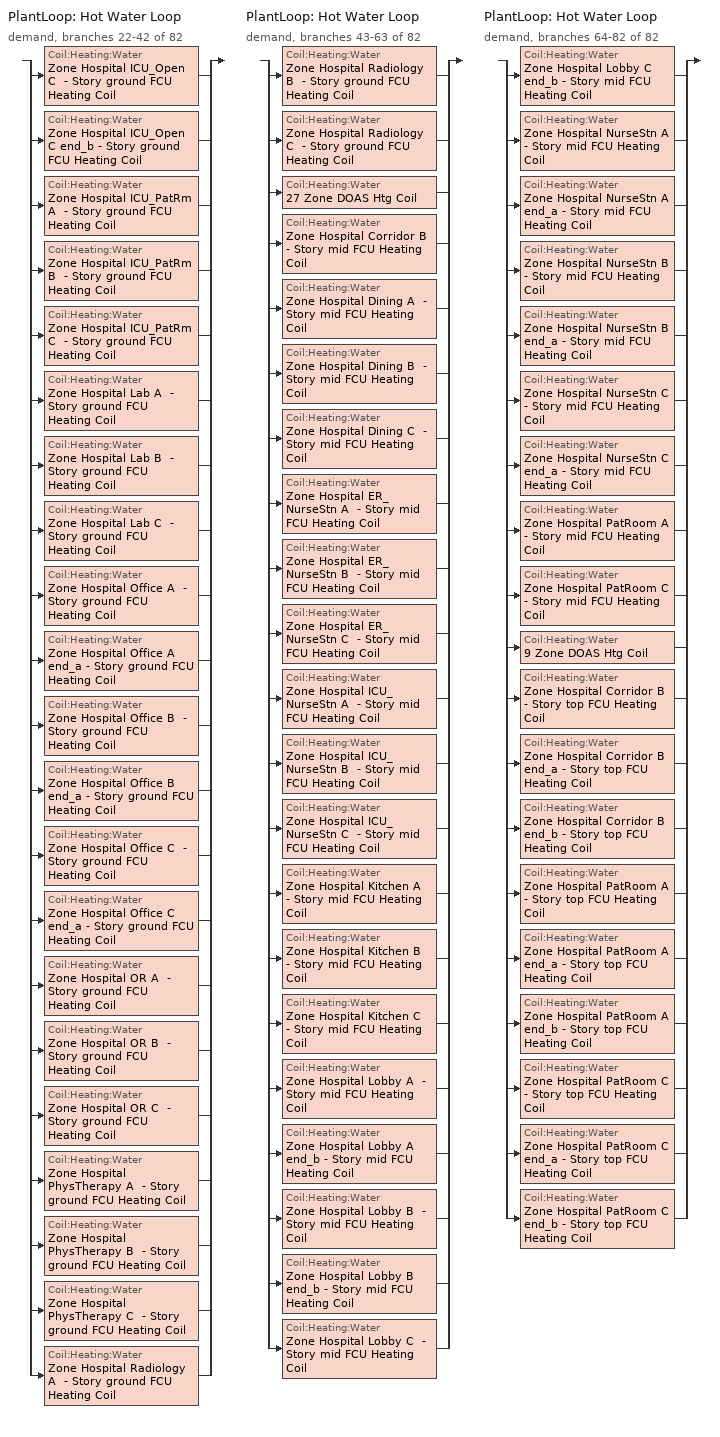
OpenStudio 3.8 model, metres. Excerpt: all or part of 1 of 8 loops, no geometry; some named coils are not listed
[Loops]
PlantLoop 'Hot Water Loop'
 demand, branches 22-42 of 82: split
  | Coil:Heating:Water 'Zone Hospital ICU_Open C  - Story ground FCU Heating Coil'
  | Coil:Heating:Water 'Zone Hospital ICU_Open C end_b - Story ground FCU Heating Coil'
  | Coil:Heating:Water 'Zone Hospital ICU_PatRm A  - Story ground FCU Heating Coil'
  | Coil:Heating:Water 'Zone Hospital ICU_PatRm B  - Story ground FCU Heating Coil'
  | Coil:Heating:Water 'Zone Hospital ICU_PatRm C  - Story ground FCU Heating Coil'
  | Coil:Heating:Water 'Zone Hospital Lab A  - Story ground FCU Heating Coil'
  | Coil:Heating:Water 'Zone Hospital Lab B  - Story ground FCU Heating Coil'
  | Coil:Heating:Water 'Zone Hospital Lab C  - Story ground FCU Heating Coil'
  | Coil:Heating:Water 'Zone Hospital Office A  - Story ground FCU Heating Coil'
  | Coil:Heating:Water 'Zone Hospital Office A end_a - Story ground FCU Heating Coil'
  | Coil:Heating:Water 'Zone Hospital Office B  - Story ground FCU Heating Coil'
  | Coil:Heating:Water 'Zone Hospital Office B end_a - Story ground FCU Heating Coil'
  | Coil:Heating:Water 'Zone Hospital Office C  - Story ground FCU Heating Coil'
  | Coil:Heating:Water 'Zone Hospital Office C end_a - Story ground FCU Heating Coil'
  | Coil:Heating:Water 'Zone Hospital OR A  - Story ground FCU Heating Coil'
  | Coil:Heating:Water 'Zone Hospital OR B  - Story ground FCU Heating Coil'
  | Coil:Heating:Water 'Zone Hospital OR C  - Story ground FCU Heating Coil'
  | Coil:Heating:Water 'Zone Hospital PhysTherapy A  - Story ground FCU Heating Coil'
  | Coil:Heating:Water 'Zone Hospital PhysTherapy B  - Story ground FCU Heating Coil'
  | Coil:Heating:Water 'Zone Hospital PhysTherapy C  - Story ground FCU Heating Coil'
  | Coil:Heating:Water 'Zone Hospital Radiology A  - Story ground FCU Heating Coil'
PlantLoop 'Hot Water Loop'
 demand, branches 43-63 of 82: split
  | Coil:Heating:Water 'Zone Hospital Radiology B  - Story ground FCU Heating Coil'
  | Coil:Heating:Water 'Zone Hospital Radiology C  - Story ground FCU Heating Coil'
  | Coil:Heating:Water '27 Zone DOAS Htg Coil'
  | Coil:Heating:Water 'Zone Hospital Corridor B  - Story mid FCU Heating Coil'
  | Coil:Heating:Water 'Zone Hospital Dining A  - Story mid FCU Heating Coil'
  | Coil:Heating:Water 'Zone Hospital Dining B  - Story mid FCU Heating Coil'
  | Coil:Heating:Water 'Zone Hospital Dining C  - Story mid FCU Heating Coil'
  | Coil:Heating:Water 'Zone Hospital ER_NurseStn A  - Story mid FCU Heating Coil'
  | Coil:Heating:Water 'Zone Hospital ER_NurseStn B  - Story mid FCU Heating Coil'
  | Coil:Heating:Water 'Zone Hospital ER_NurseStn C  - Story mid FCU Heating Coil'
  | Coil:Heating:Water 'Zone Hospital ICU_NurseStn A  - Story mid FCU Heating Coil'
  | Coil:Heating:Water 'Zone Hospital ICU_NurseStn B  - Story mid FCU Heating Coil'
  | Coil:Heating:Water 'Zone Hospital ICU_NurseStn C  - Story mid FCU Heating Coil'
  | Coil:Heating:Water 'Zone Hospital Kitchen A  - Story mid FCU Heating Coil'
  | Coil:Heating:Water 'Zone Hospital Kitchen B  - Story mid FCU Heating Coil'
  | Coil:Heating:Water 'Zone Hospital Kitchen C  - Story mid FCU Heating Coil'
  | Coil:Heating:Water 'Zone Hospital Lobby A  - Story mid FCU Heating Coil'
  | Coil:Heating:Water 'Zone Hospital Lobby A end_b - Story mid FCU Heating Coil'
  | Coil:Heating:Water 'Zone Hospital Lobby B  - Story mid FCU Heating Coil'
  | Coil:Heating:Water 'Zone Hospital Lobby B end_b - Story mid FCU Heating Coil'
  | Coil:Heating:Water 'Zone Hospital Lobby C  - Story mid FCU Heating Coil'
PlantLoop 'Hot Water Loop'
 demand, branches 64-82 of 82: split
  | Coil:Heating:Water 'Zone Hospital Lobby C end_b - Story mid FCU Heating Coil'
  | Coil:Heating:Water 'Zone Hospital NurseStn A  - Story mid FCU Heating Coil'
  | Coil:Heating:Water 'Zone Hospital NurseStn A end_a - Story mid FCU Heating Coil'
  | Coil:Heating:Water 'Zone Hospital NurseStn B  - Story mid FCU Heating Coil'
  | Coil:Heating:Water 'Zone Hospital NurseStn B end_a - Story mid FCU Heating Coil'
  | Coil:Heating:Water 'Zone Hospital NurseStn C  - Story mid FCU Heating Coil'
  | Coil:Heating:Water 'Zone Hospital NurseStn C end_a - Story mid FCU Heating Coil'
  | Coil:Heating:Water 'Zone Hospital PatRoom A  - Story mid FCU Heating Coil'
  | Coil:Heating:Water 'Zone Hospital PatRoom C  - Story mid FCU Heating Coil'
  | Coil:Heating:Water '9 Zone DOAS Htg Coil'
  | Coil:Heating:Water 'Zone Hospital Corridor B  - Story top FCU Heating Coil'
  | Coil:Heating:Water 'Zone Hospital Corridor B end_a - Story top FCU Heating Coil'
  | Coil:Heating:Water 'Zone Hospital Corridor B end_b - Story top FCU Heating Coil'
  | Coil:Heating:Water 'Zone Hospital PatRoom A  - Story top FCU Heating Coil'
  | Coil:Heating:Water 'Zone Hospital PatRoom A end_a - Story top FCU Heating Coil'
  | Coil:Heating:Water 'Zone Hospital PatRoom A end_b - Story top FCU Heating Coil'
  | Coil:Heating:Water 'Zone Hospital PatRoom C  - Story top FCU Heating Coil'
  | Coil:Heating:Water 'Zone Hospital PatRoom C end_a - Story top FCU Heating Coil'
  | Coil:Heating:Water 'Zone Hospital PatRoom C end_b - Story top FCU Heating Coil'
[Coil:Heating:Water] Availability Schedule=Always On Discrete; Rated Inlet Water Temperature {C}=82.2222; Rated Inlet Air Temperature {C}=16.6; Rated Outlet Water Temperature {C}=71.1111
Name | U-Factor Times Area Value {W/K} | Maximum Water Flow Rate {m3/s} | Rated Capacity {W} | Rated Outlet Air Temperature {C}
Zone Hospital ICU_Open C  - Story ground FCU Heating Coil | 31.3981 | 3.02355e-05 | 1382.33 | 40
Zone Hospital ICU_Open C end_b - Story ground FCU Heating Coil | 47.7029 | 4.59599e-05 | 2101.23 | 40
Zone Hospital ICU_PatRm A  - Story ground FCU Heating Coil | 24.071 | 2.31811e-05 | 1059.81 | 40
Zone Hospital ICU_PatRm B  - Story ground FCU Heating Coil | 154.848 | 0.000150136 | 6864.05 | 40
Zone Hospital ICU_PatRm C  - Story ground FCU Heating Coil | 24.0711 | 2.31811e-05 | 1059.81 | 40
Zone Hospital Lab A  - Story ground FCU Heating Coil | 122.06 | 0.000112195 | 5129.44 | 40
Zone Hospital Lab B  - Story ground FCU Heating Coil | 772.145 | 0.000710328 | 32475.3 | 40
Zone Hospital Lab C  - Story ground FCU Heating Coil | 147.204 | 0.000141691 | 6477.96 | 40
Zone Hospital Office A  - Story ground FCU Heating Coil | 45.6531 | 4.39907e-05 | 2011.2 | 40
Zone Hospital Office A end_a - Story ground FCU Heating Coil | 68.8308 | 6.63453e-05 | 3033.23 | 40
Zone Hospital Office B  - Story ground FCU Heating Coil | 60.5743 | 5.75281e-05 | 2630.12 | 40
Zone Hospital Office B end_a - Story ground FCU Heating Coil | 215.495 | 0.000207645 | 9493.29 | 40
Zone Hospital Office C  - Story ground FCU Heating Coil | 45.4811 | 4.38249e-05 | 2003.62 | 40
Zone Hospital Office C end_a - Story ground FCU Heating Coil | 68.7099 | 6.62287e-05 | 3027.9 | 40
Zone Hospital OR A  - Story ground FCU Heating Coil | 85.1476 | 8.19865e-05 | 3748.32 | 40
Zone Hospital OR B  - Story ground FCU Heating Coil | 514.433 | 0.000488611 | 22338.7 | 40
Zone Hospital OR C  - Story ground FCU Heating Coil | 85.1479 | 8.19865e-05 | 3748.32 | 40
Zone Hospital PhysTherapy A  - Story ground FCU Heating Coil | 49.5268 | 4.76898e-05 | 2180.32 | 40
Zone Hospital PhysTherapy B  - Story ground FCU Heating Coil | 238.553 | 0.000219498 | 10035.2 | 40
Zone Hospital PhysTherapy C  - Story ground FCU Heating Coil | 49.2383 | 4.74118e-05 | 2167.61 | 40
Zone Hospital Radiology A  - Story ground FCU Heating Coil | 56.1597 | 5.16409e-05 | 2360.96 | 40
Zone Hospital Radiology B  - Story ground FCU Heating Coil | 356.852 | 0.000327471 | 14971.6 | 40
Zone Hospital Radiology C  - Story ground FCU Heating Coil | 56.1554 | 5.16322e-05 | 2360.56 | 40
27 Zone DOAS Htg Coil | 3084.51 | 0.00481852 | 220297 | 32.2
Zone Hospital Corridor B  - Story mid FCU Heating Coil | 60.1252 | 5.71456e-05 | 2612.63 | 40
Zone Hospital Dining A  - Story mid FCU Heating Coil | 47.8306 | 4.60823e-05 | 2106.83 | 40
Zone Hospital Dining B  - Story mid FCU Heating Coil | 87.1098 | 8.01122e-05 | 3662.63 | 40
Zone Hospital Dining C  - Story mid FCU Heating Coil | 47.8466 | 4.60978e-05 | 2107.53 | 40
Zone Hospital ER_NurseStn A  - Story mid FCU Heating Coil | 105.673 | 0.000101828 | 4655.45 | 40
Zone Hospital ER_NurseStn B  - Story mid FCU Heating Coil | 210.519 | 0.000204087 | 9330.6 | 40
Zone Hospital ER_NurseStn C  - Story mid FCU Heating Coil | 105.709 | 0.000101862 | 4657.02 | 40
Zone Hospital ICU_NurseStn A  - Story mid FCU Heating Coil | 30.6607 | 2.95494e-05 | 1350.96 | 40
Zone Hospital ICU_NurseStn B  - Story mid FCU Heating Coil | 49.3936 | 4.78817e-05 | 2189.09 | 40
Zone Hospital ICU_NurseStn C  - Story mid FCU Heating Coil | 30.6702 | 2.95586e-05 | 1351.38 | 40
Zone Hospital Kitchen A  - Story mid FCU Heating Coil | 131.582 | 0.000126753 | 5795 | 40
Zone Hospital Kitchen B  - Story mid FCU Heating Coil | 433.188 | 0.000416943 | 19062.1 | 40
Zone Hospital Kitchen C  - Story mid FCU Heating Coil | 131.612 | 0.000126782 | 5796.33 | 40
Zone Hospital Lobby A  - Story mid FCU Heating Coil | 140.26 | 0.000135169 | 6179.78 | 40
Zone Hospital Lobby A end_b - Story mid FCU Heating Coil | 151.85 | 0.000146371 | 6691.9 | 40
Zone Hospital Lobby B  - Story mid FCU Heating Coil | 163.924 | 0.000157749 | 7212.08 | 40
Zone Hospital Lobby B end_b - Story mid FCU Heating Coil | 535.725 | 0.000516281 | 23603.7 | 40
Zone Hospital Lobby C  - Story mid FCU Heating Coil | 140.287 | 0.000135196 | 6180.99 | 40
Zone Hospital Lobby C end_b - Story mid FCU Heating Coil | 151.865 | 0.000146386 | 6692.57 | 40
Zone Hospital NurseStn A  - Story mid FCU Heating Coil | 242.53 | 0.000233592 | 10679.5 | 40
Zone Hospital NurseStn A end_a - Story mid FCU Heating Coil | 119.932 | 0.000115592 | 5284.75 | 40
Zone Hospital NurseStn B  - Story mid FCU Heating Coil | 493.771 | 0.000453238 | 20721.5 | 40
Zone Hospital NurseStn B end_a - Story mid FCU Heating Coil | 269.989 | 0.000260047 | 11889.1 | 40
Zone Hospital NurseStn C  - Story mid FCU Heating Coil | 242.627 | 0.000233685 | 10683.8 | 40
Zone Hospital NurseStn C end_a - Story mid FCU Heating Coil | 119.948 | 0.000115607 | 5285.43 | 40
Zone Hospital PatRoom A  - Story mid FCU Heating Coil; Zone Hospital PatRoom C  - Story mid FCU Heating Coil | 143.293 | 0.000137975 | 6308.06 | 40
9 Zone DOAS Htg Coil | 1701.92 | 0.00265869 | 121552 | 32.2
Zone Hospital Corridor B  - Story top FCU Heating Coil | 1896.42 | 0.00182744 | 83548.2 | 40
Zone Hospital Corridor B end_a - Story top FCU Heating Coil | 310.601 | 0.0002994 | 13688.2 | 40
Zone Hospital Corridor B end_b - Story top FCU Heating Coil | 310.163 | 0.000298977 | 13668.9 | 40
Zone Hospital PatRoom A  - Story top FCU Heating Coil | 738.541 | 0.000711421 | 32525.3 | 40
Zone Hospital PatRoom A end_a - Story top FCU Heating Coil | 87.7537 | 8.45587e-05 | 3865.92 | 40
Zone Hospital PatRoom A end_b - Story top FCU Heating Coil | 87.6466 | 8.44555e-05 | 3861.2 | 40
Zone Hospital PatRoom C  - Story top FCU Heating Coil | 739.737 | 0.000712575 | 32578.1 | 40
Zone Hospital PatRoom C end_a - Story top FCU Heating Coil | 87.8344 | 8.46366e-05 | 3869.48 | 40
Zone Hospital PatRoom C end_b - Story top FCU Heating Coil | 87.7273 | 8.45333e-05 | 3864.76 | 40
[Controller:WaterCoil] Action=Normal; Controller Convergence Tolerance {deltaC}=0.0001; Minimum Actuated Flow {m3/s}=0
Name | Water Coil | Maximum Actuated Flow {m3/s}
Zone Hospital ICU_Open C  - Story ground FCU Heating Coil Controller | Zone Hospital ICU_Open C  - Story ground FCU Heating Coil
Zone Hospital ICU_Open C end_b - Story ground FCU Heating Coil Controller | Zone Hospital ICU_Open C end_b - Story ground FCU Heating Coil
Zone Hospital ICU_PatRm A  - Story ground FCU Heating Coil Controller | Zone Hospital ICU_PatRm A  - Story ground FCU Heating Coil
Zone Hospital ICU_PatRm B  - Story ground FCU Heating Coil Controller | Zone Hospital ICU_PatRm B  - Story ground FCU Heating Coil
Zone Hospital ICU_PatRm C  - Story ground FCU Heating Coil Controller | Zone Hospital ICU_PatRm C  - Story ground FCU Heating Coil
Zone Hospital Lab A  - Story ground FCU Heating Coil Controller | Zone Hospital Lab A  - Story ground FCU Heating Coil
Zone Hospital Lab B  - Story ground FCU Heating Coil Controller | Zone Hospital Lab B  - Story ground FCU Heating Coil
Zone Hospital Lab C  - Story ground FCU Heating Coil Controller | Zone Hospital Lab C  - Story ground FCU Heating Coil
Zone Hospital Office A  - Story ground FCU Heating Coil Controller | Zone Hospital Office A  - Story ground FCU Heating Coil
Zone Hospital Office A end_a - Story ground FCU Heating Coil Controller | Zone Hospital Office A end_a - Story ground FCU Heating Coil
Zone Hospital Office B  - Story ground FCU Heating Coil Controller | Zone Hospital Office B  - Story ground FCU Heating Coil
Zone Hospital Office B end_a - Story ground FCU Heating Coil Controller | Zone Hospital Office B end_a - Story ground FCU Heating Coil
Zone Hospital Office C  - Story ground FCU Heating Coil Controller | Zone Hospital Office C  - Story ground FCU Heating Coil
Zone Hospital Office C end_a - Story ground FCU Heating Coil Controller | Zone Hospital Office C end_a - Story ground FCU Heating Coil
Zone Hospital OR A  - Story ground FCU Heating Coil Controller | Zone Hospital OR A  - Story ground FCU Heating Coil
Zone Hospital OR B  - Story ground FCU Heating Coil Controller | Zone Hospital OR B  - Story ground FCU Heating Coil
Zone Hospital OR C  - Story ground FCU Heating Coil Controller | Zone Hospital OR C  - Story ground FCU Heating Coil
Zone Hospital PhysTherapy A  - Story ground FCU Heating Coil Controller | Zone Hospital PhysTherapy A  - Story ground FCU Heating Coil
Zone Hospital PhysTherapy B  - Story ground FCU Heating Coil Controller | Zone Hospital PhysTherapy B  - Story ground FCU Heating Coil
Zone Hospital PhysTherapy C  - Story ground FCU Heating Coil Controller | Zone Hospital PhysTherapy C  - Story ground FCU Heating Coil
Zone Hospital Radiology A  - Story ground FCU Heating Coil Controller | Zone Hospital Radiology A  - Story ground FCU Heating Coil
Zone Hospital Radiology B  - Story ground FCU Heating Coil Controller | Zone Hospital Radiology B  - Story ground FCU Heating Coil
Zone Hospital Radiology C  - Story ground FCU Heating Coil Controller | Zone Hospital Radiology C  - Story ground FCU Heating Coil
27 Zone DOAS Htg Coil Controller | 27 Zone DOAS Htg Coil | 0.00481852
Zone Hospital Corridor B  - Story mid FCU Heating Coil Controller | Zone Hospital Corridor B  - Story mid FCU Heating Coil
Zone Hospital Dining A  - Story mid FCU Heating Coil Controller | Zone Hospital Dining A  - Story mid FCU Heating Coil
Zone Hospital Dining B  - Story mid FCU Heating Coil Controller | Zone Hospital Dining B  - Story mid FCU Heating Coil
Zone Hospital Dining C  - Story mid FCU Heating Coil Controller | Zone Hospital Dining C  - Story mid FCU Heating Coil
Zone Hospital ER_NurseStn A  - Story mid FCU Heating Coil Controller | Zone Hospital ER_NurseStn A  - Story mid FCU Heating Coil
Zone Hospital ER_NurseStn B  - Story mid FCU Heating Coil Controller | Zone Hospital ER_NurseStn B  - Story mid FCU Heating Coil
Zone Hospital ER_NurseStn C  - Story mid FCU Heating Coil Controller | Zone Hospital ER_NurseStn C  - Story mid FCU Heating Coil
Zone Hospital ICU_NurseStn A  - Story mid FCU Heating Coil Controller | Zone Hospital ICU_NurseStn A  - Story mid FCU Heating Coil
Zone Hospital ICU_NurseStn B  - Story mid FCU Heating Coil Controller | Zone Hospital ICU_NurseStn B  - Story mid FCU Heating Coil
Zone Hospital ICU_NurseStn C  - Story mid FCU Heating Coil Controller | Zone Hospital ICU_NurseStn C  - Story mid FCU Heating Coil
Zone Hospital Kitchen A  - Story mid FCU Heating Coil Controller | Zone Hospital Kitchen A  - Story mid FCU Heating Coil
Zone Hospital Kitchen B  - Story mid FCU Heating Coil Controller | Zone Hospital Kitchen B  - Story mid FCU Heating Coil
Zone Hospital Kitchen C  - Story mid FCU Heating Coil Controller | Zone Hospital Kitchen C  - Story mid FCU Heating Coil
Zone Hospital Lobby A  - Story mid FCU Heating Coil Controller | Zone Hospital Lobby A  - Story mid FCU Heating Coil
Zone Hospital Lobby A end_b - Story mid FCU Heating Coil Controller | Zone Hospital Lobby A end_b - Story mid FCU Heating Coil
Zone Hospital Lobby B  - Story mid FCU Heating Coil Controller | Zone Hospital Lobby B  - Story mid FCU Heating Coil
Zone Hospital Lobby B end_b - Story mid FCU Heating Coil Controller | Zone Hospital Lobby B end_b - Story mid FCU Heating Coil
Zone Hospital Lobby C  - Story mid FCU Heating Coil Controller | Zone Hospital Lobby C  - Story mid FCU Heating Coil
Zone Hospital Lobby C end_b - Story mid FCU Heating Coil Controller | Zone Hospital Lobby C end_b - Story mid FCU Heating Coil
Zone Hospital NurseStn A  - Story mid FCU Heating Coil Controller | Zone Hospital NurseStn A  - Story mid FCU Heating Coil
Zone Hospital NurseStn A end_a - Story mid FCU Heating Coil Controller | Zone Hospital NurseStn A end_a - Story mid FCU Heating Coil
Zone Hospital NurseStn B  - Story mid FCU Heating Coil Controller | Zone Hospital NurseStn B  - Story mid FCU Heating Coil
Zone Hospital NurseStn B end_a - Story mid FCU Heating Coil Controller | Zone Hospital NurseStn B end_a - Story mid FCU Heating Coil
Zone Hospital NurseStn C  - Story mid FCU Heating Coil Controller | Zone Hospital NurseStn C  - Story mid FCU Heating Coil
Zone Hospital NurseStn C end_a - Story mid FCU Heating Coil Controller | Zone Hospital NurseStn C end_a - Story mid FCU Heating Coil
Zone Hospital PatRoom A  - Story mid FCU Heating Coil Controller | Zone Hospital PatRoom A  - Story mid FCU Heating Coil
Zone Hospital PatRoom C  - Story mid FCU Heating Coil Controller | Zone Hospital PatRoom C  - Story mid FCU Heating Coil
9 Zone DOAS Htg Coil Controller | 9 Zone DOAS Htg Coil | 0.00265869
Zone Hospital Corridor B  - Story top FCU Heating Coil Controller | Zone Hospital Corridor B  - Story top FCU Heating Coil
Zone Hospital Corridor B end_a - Story top FCU Heating Coil Controller | Zone Hospital Corridor B end_a - Story top FCU Heating Coil
Zone Hospital Corridor B end_b - Story top FCU Heating Coil Controller | Zone Hospital Corridor B end_b - Story top FCU Heating Coil
Zone Hospital PatRoom A  - Story top FCU Heating Coil Controller | Zone Hospital PatRoom A  - Story top FCU Heating Coil
Zone Hospital PatRoom A end_a - Story top FCU Heating Coil Controller | Zone Hospital PatRoom A end_a - Story top FCU Heating Coil
Zone Hospital PatRoom A end_b - Story top FCU Heating Coil Controller | Zone Hospital PatRoom A end_b - Story top FCU Heating Coil
Zone Hospital PatRoom C  - Story top FCU Heating Coil Controller | Zone Hospital PatRoom C  - Story top FCU Heating Coil
Zone Hospital PatRoom C end_a - Story top FCU Heating Coil Controller | Zone Hospital PatRoom C end_a - Story top FCU Heating Coil
Zone Hospital PatRoom C end_b - Story top FCU Heating Coil Controller | Zone Hospital PatRoom C end_b - Story top FCU Heating Coil
[Fan:OnOff] Availability Schedule=Always On Discrete; Fan Total Efficiency=0.1595; Pressure Rise {Pa}=270.9; Motor Efficiency=0.29; Motor In Airstream Fraction=1
Name | Maximum Flow Rate {m3/s} | Fan Power Ratio Function of Speed Ratio Curve | Fan Efficiency Ratio Function of Speed Ratio Curve
Zone Hospital ICU_Open C  - Story ground Fan Coil fan | 1.22174 | Fan On Off Power Curve 19 | Fan On Off Efficiency Curve 19
Zone Hospital ICU_Open C end_b - Story ground Fan Coil fan | 1.06925 | Fan On Off Power Curve 20 | Fan On Off Efficiency Curve 20
Zone Hospital ICU_PatRm A  - Story ground Fan Coil fan | 0.928819 | Fan On Off Power Curve 21 | Fan On Off Efficiency Curve 21
Zone Hospital ICU_PatRm B  - Story ground Fan Coil fan | 4.83216 | Fan On Off Power Curve 22 | Fan On Off Efficiency Curve 22
Zone Hospital ICU_PatRm C  - Story ground Fan Coil fan | 0.917132 | Fan On Off Power Curve 23 | Fan On Off Efficiency Curve 23
Zone Hospital Lab A  - Story ground Fan Coil fan | 0.414768 | Fan On Off Power Curve 24 | Fan On Off Efficiency Curve 24
Zone Hospital Lab B  - Story ground Fan Coil fan | 1.77769 | Fan On Off Power Curve 25 | Fan On Off Efficiency Curve 25
Zone Hospital Lab C  - Story ground Fan Coil fan | 0.327149 | Fan On Off Power Curve 26 | Fan On Off Efficiency Curve 26
Zone Hospital Office A  - Story ground Fan Coil fan | 0.191058 | Fan On Off Power Curve 27 | Fan On Off Efficiency Curve 27
Zone Hospital Office A end_a - Story ground Fan Coil fan | 0.212526 | Fan On Off Power Curve 28 | Fan On Off Efficiency Curve 28
Zone Hospital Office B  - Story ground Fan Coil fan | 0.432513 | Fan On Off Power Curve 29 | Fan On Off Efficiency Curve 29
Zone Hospital Office B end_a - Story ground Fan Coil fan | 0.72356 | Fan On Off Power Curve 30 | Fan On Off Efficiency Curve 30
Zone Hospital Office C  - Story ground Fan Coil fan | 0.128945 | Fan On Off Power Curve 31 | Fan On Off Efficiency Curve 31
Zone Hospital Office C end_a - Story ground Fan Coil fan | 0.151894 | Fan On Off Power Curve 32 | Fan On Off Efficiency Curve 32
Zone Hospital OR A  - Story ground Fan Coil fan | 0.458117 | Fan On Off Power Curve 33 | Fan On Off Efficiency Curve 33
Zone Hospital OR B  - Story ground Fan Coil fan | 1.57346 | Fan On Off Power Curve 34 | Fan On Off Efficiency Curve 34
Zone Hospital OR C  - Story ground Fan Coil fan | 0.343524 | Fan On Off Power Curve 35 | Fan On Off Efficiency Curve 35
Zone Hospital PhysTherapy A  - Story ground Fan Coil fan | 0.303155 | Fan On Off Power Curve 36 | Fan On Off Efficiency Curve 36
Zone Hospital PhysTherapy B  - Story ground Fan Coil fan | 0.910553 | Fan On Off Power Curve 37 | Fan On Off Efficiency Curve 37
Zone Hospital PhysTherapy C  - Story ground Fan Coil fan | 0.22297 | Fan On Off Power Curve 38 | Fan On Off Efficiency Curve 38
Zone Hospital Radiology A  - Story ground Fan Coil fan | 0.569826 | Fan On Off Power Curve 39 | Fan On Off Efficiency Curve 39
Zone Hospital Radiology B  - Story ground Fan Coil fan | 2.53909 | Fan On Off Power Curve 40 | Fan On Off Efficiency Curve 40
Zone Hospital Radiology C  - Story ground Fan Coil fan | 0.500599 | Fan On Off Power Curve 41 | Fan On Off Efficiency Curve 41
Zone Hospital Corridor B  - Story mid Fan Coil fan | 0.920555 | Fan On Off Power Curve 42 | Fan On Off Efficiency Curve 42
Zone Hospital Dining A  - Story mid Fan Coil fan | 0.351838 | Fan On Off Power Curve 43 | Fan On Off Efficiency Curve 43
Zone Hospital Dining B  - Story mid Fan Coil fan | 0.858947 | Fan On Off Power Curve 44 | Fan On Off Efficiency Curve 44
Zone Hospital Dining C  - Story mid Fan Coil fan | 0.314025 | Fan On Off Power Curve 45 | Fan On Off Efficiency Curve 45
Zone Hospital ER_NurseStn A  - Story mid Fan Coil fan | 2.96559 | Fan On Off Power Curve 46 | Fan On Off Efficiency Curve 46
Zone Hospital ER_NurseStn B  - Story mid Fan Coil fan | 14.2271 | Fan On Off Power Curve 47 | Fan On Off Efficiency Curve 47
Zone Hospital ER_NurseStn C  - Story mid Fan Coil fan | 3.18334 | Fan On Off Power Curve 48 | Fan On Off Efficiency Curve 48
Zone Hospital ICU_NurseStn A  - Story mid Fan Coil fan | 1.12205 | Fan On Off Power Curve 49 | Fan On Off Efficiency Curve 49
Zone Hospital ICU_NurseStn B  - Story mid Fan Coil fan | 5.89177 | Fan On Off Power Curve 50 | Fan On Off Efficiency Curve 50
Zone Hospital ICU_NurseStn C  - Story mid Fan Coil fan | 1.18546 | Fan On Off Power Curve 51 | Fan On Off Efficiency Curve 51
Zone Hospital Kitchen A  - Story mid Fan Coil fan | 3.45605 | Fan On Off Power Curve 52 | Fan On Off Efficiency Curve 52
Zone Hospital Kitchen B  - Story mid Fan Coil fan | 4.28832 | Fan On Off Power Curve 53 | Fan On Off Efficiency Curve 53
Zone Hospital Kitchen C  - Story mid Fan Coil fan | 3.49661 | Fan On Off Power Curve 54 | Fan On Off Efficiency Curve 54
Zone Hospital Lobby A  - Story mid Fan Coil fan | 0.464105 | Fan On Off Power Curve 55 | Fan On Off Efficiency Curve 55
Zone Hospital Lobby A end_b - Story mid Fan Coil fan | 0.406984 | Fan On Off Power Curve 56 | Fan On Off Efficiency Curve 56
Zone Hospital Lobby B  - Story mid Fan Coil fan | 0.595135 | Fan On Off Power Curve 57 | Fan On Off Efficiency Curve 57
Zone Hospital Lobby B end_b - Story mid Fan Coil fan | 1.64551 | Fan On Off Power Curve 58 | Fan On Off Efficiency Curve 58
Zone Hospital Lobby C  - Story mid Fan Coil fan | 0.306502 | Fan On Off Power Curve 59 | Fan On Off Efficiency Curve 59
Zone Hospital Lobby C end_b - Story mid Fan Coil fan | 0.372132 | Fan On Off Power Curve 60 | Fan On Off Efficiency Curve 60
Zone Hospital NurseStn A  - Story mid Fan Coil fan | 2.35001 | Fan On Off Power Curve 61 | Fan On Off Efficiency Curve 61
Zone Hospital NurseStn A end_a - Story mid Fan Coil fan | 0.554913 | Fan On Off Power Curve 62 | Fan On Off Efficiency Curve 62
Zone Hospital NurseStn B  - Story mid Fan Coil fan | 6.99759 | Fan On Off Power Curve 63 | Fan On Off Efficiency Curve 63
Zone Hospital NurseStn B end_a - Story mid Fan Coil fan | 2.15274 | Fan On Off Power Curve 64 | Fan On Off Efficiency Curve 64
Zone Hospital NurseStn C  - Story mid Fan Coil fan | 1.94381 | Fan On Off Power Curve 65 | Fan On Off Efficiency Curve 65
Zone Hospital NurseStn C end_a - Story mid Fan Coil fan | 0.417397 | Fan On Off Power Curve 66 | Fan On Off Efficiency Curve 66
Zone Hospital PatRoom A  - Story mid Fan Coil fan | 0.970935 | Fan On Off Power Curve 67 | Fan On Off Efficiency Curve 67
Zone Hospital PatRoom C  - Story mid Fan Coil fan | 0.802345 | Fan On Off Power Curve 68 | Fan On Off Efficiency Curve 68
Zone Hospital Corridor B  - Story top Fan Coil fan | 4.12619 | Fan On Off Power Curve 69 | Fan On Off Efficiency Curve 69
Zone Hospital Corridor B end_a - Story top Fan Coil fan | 0.745905 | Fan On Off Power Curve 70 | Fan On Off Efficiency Curve 70
Zone Hospital Corridor B end_b - Story top Fan Coil fan | 0.871748 | Fan On Off Power Curve 71 | Fan On Off Efficiency Curve 71
Zone Hospital PatRoom A  - Story top Fan Coil fan | 3.85355 | Fan On Off Power Curve 72 | Fan On Off Efficiency Curve 72
Zone Hospital PatRoom A end_a - Story top Fan Coil fan | 0.37314 | Fan On Off Power Curve 73 | Fan On Off Efficiency Curve 73
Zone Hospital PatRoom A end_b - Story top Fan Coil fan | 0.349209 | Fan On Off Power Curve 74 | Fan On Off Efficiency Curve 74
Zone Hospital PatRoom C  - Story top Fan Coil fan | 2.77501 | Fan On Off Power Curve 75 | Fan On Off Efficiency Curve 75
Zone Hospital PatRoom C end_a - Story top Fan Coil fan | 0.297433 | Fan On Off Power Curve 76 | Fan On Off Efficiency Curve 76
Zone Hospital PatRoom C end_b - Story top Fan Coil fan | 0.337212 | Fan On Off Power Curve 77 | Fan On Off Efficiency Curve 77
[ZoneHVAC:FourPipeFanCoil] Availability Schedule=Always On Discrete; Capacity Control Method=CyclingFan; Maximum Outdoor Air Flow Rate {m3/s}=0; Minimum Supply Air Temperature in Cooling Mode {C}=autosize; Maximum Supply Air Temperature in Heating Mode {C}=autosize
Name | Maximum Supply Air Flow Rate {m3/s} | Supply Air Fan | Cooling Coil | Maximum Cold Water Flow Rate {m3/s} | Heating Coil | Maximum Hot Water Flow Rate {m3/s}
Zone Hospital ICU_Open C  - Story ground FCU | 1.22174 | Zone Hospital ICU_Open C  - Story ground Fan Coil fan | Zone Hospital ICU_Open C  - Story ground FCU Cooling Coil | 0.000318815 | Zone Hospital ICU_Open C  - Story ground FCU Heating Coil | 3.02355e-05
Zone Hospital ICU_Open C end_b - Story ground FCU | 1.06925 | Zone Hospital ICU_Open C end_b - Story ground Fan Coil fan | Zone Hospital ICU_Open C end_b - Story ground FCU Cooling Coil | 0.000277956 | Zone Hospital ICU_Open C end_b - Story ground FCU Heating Coil | 4.59599e-05
Zone Hospital ICU_PatRm A  - Story ground FCU | 0.928819 | Zone Hospital ICU_PatRm A  - Story ground Fan Coil fan | Zone Hospital ICU_PatRm A  - Story ground FCU Cooling Coil | 0.000241951 | Zone Hospital ICU_PatRm A  - Story ground FCU Heating Coil | 2.31811e-05
Zone Hospital ICU_PatRm B  - Story ground FCU | 4.83216 | Zone Hospital ICU_PatRm B  - Story ground Fan Coil fan | Zone Hospital ICU_PatRm B  - Story ground FCU Cooling Coil | 0.00129039 | Zone Hospital ICU_PatRm B  - Story ground FCU Heating Coil | 0.000150136
Zone Hospital ICU_PatRm C  - Story ground FCU | 0.917132 | Zone Hospital ICU_PatRm C  - Story ground Fan Coil fan | Zone Hospital ICU_PatRm C  - Story ground FCU Cooling Coil | 0.000238543 | Zone Hospital ICU_PatRm C  - Story ground FCU Heating Coil | 2.31811e-05
Zone Hospital Lab A  - Story ground FCU | 0.414768 | Zone Hospital Lab A  - Story ground Fan Coil fan | Zone Hospital Lab A  - Story ground FCU Cooling Coil | 0.000340077 | Zone Hospital Lab A  - Story ground FCU Heating Coil | 0.000112195
Zone Hospital Lab B  - Story ground FCU | 1.77769 | Zone Hospital Lab B  - Story ground Fan Coil fan | Zone Hospital Lab B  - Story ground FCU Cooling Coil | 0.00176962 | Zone Hospital Lab B  - Story ground FCU Heating Coil | 0.000710328
Zone Hospital Lab C  - Story ground FCU | 0.327149 | Zone Hospital Lab C  - Story ground Fan Coil fan | Zone Hospital Lab C  - Story ground FCU Cooling Coil | 0.000294414 | Zone Hospital Lab C  - Story ground FCU Heating Coil | 0.000141691
Zone Hospital Office A  - Story ground FCU | 0.191058 | Zone Hospital Office A  - Story ground Fan Coil fan | Zone Hospital Office A  - Story ground FCU Cooling Coil | 0.000126721 | Zone Hospital Office A  - Story ground FCU Heating Coil | 4.39907e-05
Zone Hospital Office A end_a - Story ground FCU | 0.212526 | Zone Hospital Office A end_a - Story ground Fan Coil fan | Zone Hospital Office A end_a - Story ground FCU Cooling Coil | 0.000136187 | Zone Hospital Office A end_a - Story ground FCU Heating Coil | 6.63453e-05
Zone Hospital Office B  - Story ground FCU | 0.432513 | Zone Hospital Office B  - Story ground Fan Coil fan | Zone Hospital Office B  - Story ground FCU Cooling Coil | 0.000348329 | Zone Hospital Office B  - Story ground FCU Heating Coil | 5.75281e-05
Zone Hospital Office B end_a - Story ground FCU | 0.72356 | Zone Hospital Office B end_a - Story ground Fan Coil fan | Zone Hospital Office B end_a - Story ground FCU Cooling Coil | 0.000498544 | Zone Hospital Office B end_a - Story ground FCU Heating Coil | 0.000207645
Zone Hospital Office C  - Story ground FCU | 0.128945 | Zone Hospital Office C  - Story ground Fan Coil fan | Zone Hospital Office C  - Story ground FCU Cooling Coil | 9.06219e-05 | Zone Hospital Office C  - Story ground FCU Heating Coil | 4.38249e-05
Zone Hospital Office C end_a - Story ground FCU | 0.151894 | Zone Hospital Office C end_a - Story ground Fan Coil fan | Zone Hospital Office C end_a - Story ground FCU Cooling Coil | 0.000101585 | Zone Hospital Office C end_a - Story ground FCU Heating Coil | 6.62287e-05
Zone Hospital OR A  - Story ground FCU | 0.458117 | Zone Hospital OR A  - Story ground Fan Coil fan | Zone Hospital OR A  - Story ground FCU Cooling Coil | 0.000337741 | Zone Hospital OR A  - Story ground FCU Heating Coil | 8.19865e-05
Zone Hospital OR B  - Story ground FCU | 1.57346 | Zone Hospital OR B  - Story ground Fan Coil fan | Zone Hospital OR B  - Story ground FCU Cooling Coil | 0.00141388 | Zone Hospital OR B  - Story ground FCU Heating Coil | 0.000488611
Zone Hospital OR C  - Story ground FCU | 0.343524 | Zone Hospital OR C  - Story ground Fan Coil fan | Zone Hospital OR C  - Story ground FCU Cooling Coil | 0.000277372 | Zone Hospital OR C  - Story ground FCU Heating Coil | 8.19865e-05
Zone Hospital PhysTherapy A  - Story ground FCU | 0.303155 | Zone Hospital PhysTherapy A  - Story ground Fan Coil fan | Zone Hospital PhysTherapy A  - Story ground FCU Cooling Coil | 0.000216998 | Zone Hospital PhysTherapy A  - Story ground FCU Heating Coil | 4.76898e-05
Zone Hospital PhysTherapy B  - Story ground FCU | 0.910553 | Zone Hospital PhysTherapy B  - Story ground Fan Coil fan | Zone Hospital PhysTherapy B  - Story ground FCU Cooling Coil | 0.000804161 | Zone Hospital PhysTherapy B  - Story ground FCU Heating Coil | 0.000219498
Zone Hospital PhysTherapy C  - Story ground FCU | 0.22297 | Zone Hospital PhysTherapy C  - Story ground Fan Coil fan | Zone Hospital PhysTherapy C  - Story ground FCU Cooling Coil | 0.000179527 | Zone Hospital PhysTherapy C  - Story ground FCU Heating Coil | 4.74118e-05
Zone Hospital Radiology A  - Story ground FCU | 0.569826 | Zone Hospital Radiology A  - Story ground Fan Coil fan | Zone Hospital Radiology A  - Story ground FCU Cooling Coil | 0.000391352 | Zone Hospital Radiology A  - Story ground FCU Heating Coil | 5.16409e-05
Zone Hospital Radiology B  - Story ground FCU | 2.53909 | Zone Hospital Radiology B  - Story ground Fan Coil fan | Zone Hospital Radiology B  - Story ground FCU Cooling Coil | 0.00187674 | Zone Hospital Radiology B  - Story ground FCU Heating Coil | 0.000327471
Zone Hospital Radiology C  - Story ground FCU | 0.500599 | Zone Hospital Radiology C  - Story ground Fan Coil fan | Zone Hospital Radiology C  - Story ground FCU Cooling Coil | 0.00036527 | Zone Hospital Radiology C  - Story ground FCU Heating Coil | 5.16322e-05
Zone Hospital Corridor B  - Story mid FCU | 0.920555 | Zone Hospital Corridor B  - Story mid Fan Coil fan | Zone Hospital Corridor B  - Story mid FCU Cooling Coil | 0.000664936 | Zone Hospital Corridor B  - Story mid FCU Heating Coil | 5.71456e-05
Zone Hospital Dining A  - Story mid FCU | 0.351838 | Zone Hospital Dining A  - Story mid Fan Coil fan | Zone Hospital Dining A  - Story mid FCU Cooling Coil | 0.000223536 | Zone Hospital Dining A  - Story mid FCU Heating Coil | 4.60823e-05
Zone Hospital Dining B  - Story mid FCU | 0.858947 | Zone Hospital Dining B  - Story mid Fan Coil fan | Zone Hospital Dining B  - Story mid FCU Cooling Coil | 0.000633812 | Zone Hospital Dining B  - Story mid FCU Heating Coil | 8.01122e-05
Zone Hospital Dining C  - Story mid FCU | 0.314025 | Zone Hospital Dining C  - Story mid Fan Coil fan | Zone Hospital Dining C  - Story mid FCU Cooling Coil | 0.000191445 | Zone Hospital Dining C  - Story mid FCU Heating Coil | 4.60978e-05
Zone Hospital ER_NurseStn A  - Story mid FCU | 2.96559 | Zone Hospital ER_NurseStn A  - Story mid Fan Coil fan | Zone Hospital ER_NurseStn A  - Story mid FCU Cooling Coil | 0.000709407 | Zone Hospital ER_NurseStn A  - Story mid FCU Heating Coil | 0.000101828
Zone Hospital ER_NurseStn B  - Story mid FCU | 14.2271 | Zone Hospital ER_NurseStn B  - Story mid Fan Coil fan | Zone Hospital ER_NurseStn B  - Story mid FCU Cooling Coil | 0.00344068 | Zone Hospital ER_NurseStn B  - Story mid FCU Heating Coil | 0.000204087
Zone Hospital ER_NurseStn C  - Story mid FCU | 3.18334 | Zone Hospital ER_NurseStn C  - Story mid Fan Coil fan | Zone Hospital ER_NurseStn C  - Story mid FCU Cooling Coil | 0.000748643 | Zone Hospital ER_NurseStn C  - Story mid FCU Heating Coil | 0.000101862
Zone Hospital ICU_NurseStn A  - Story mid FCU | 1.12205 | Zone Hospital ICU_NurseStn A  - Story mid Fan Coil fan | Zone Hospital ICU_NurseStn A  - Story mid FCU Cooling Coil | 0.000257627 | Zone Hospital ICU_NurseStn A  - Story mid FCU Heating Coil | 2.95494e-05
Zone Hospital ICU_NurseStn B  - Story mid FCU | 5.89177 | Zone Hospital ICU_NurseStn B  - Story mid Fan Coil fan | Zone Hospital ICU_NurseStn B  - Story mid FCU Cooling Coil | 0.00135271 | Zone Hospital ICU_NurseStn B  - Story mid FCU Heating Coil | 4.78817e-05
Zone Hospital ICU_NurseStn C  - Story mid FCU | 1.18546 | Zone Hospital ICU_NurseStn C  - Story mid Fan Coil fan | Zone Hospital ICU_NurseStn C  - Story mid FCU Cooling Coil | 0.000269849 | Zone Hospital ICU_NurseStn C  - Story mid FCU Heating Coil | 2.95586e-05
Zone Hospital Kitchen A  - Story mid FCU | 3.45605 | Zone Hospital Kitchen A  - Story mid Fan Coil fan | Zone Hospital Kitchen A  - Story mid FCU Cooling Coil | 0.00266919 | Zone Hospital Kitchen A  - Story mid FCU Heating Coil | 0.000126753
Zone Hospital Kitchen B  - Story mid FCU | 4.28832 | Zone Hospital Kitchen B  - Story mid Fan Coil fan | Zone Hospital Kitchen B  - Story mid FCU Cooling Coil | 0.00338081 | Zone Hospital Kitchen B  - Story mid FCU Heating Coil | 0.000416943
Zone Hospital Kitchen C  - Story mid FCU | 3.49661 | Zone Hospital Kitchen C  - Story mid Fan Coil fan | Zone Hospital Kitchen C  - Story mid FCU Cooling Coil | 0.00269708 | Zone Hospital Kitchen C  - Story mid FCU Heating Coil | 0.000126782
Zone Hospital Lobby A  - Story mid FCU | 0.464105 | Zone Hospital Lobby A  - Story mid Fan Coil fan | Zone Hospital Lobby A  - Story mid FCU Cooling Coil | 0.000301531 | Zone Hospital Lobby A  - Story mid FCU Heating Coil | 0.000135169
Zone Hospital Lobby A end_b - Story mid FCU | 0.406984 | Zone Hospital Lobby A end_b - Story mid Fan Coil fan | Zone Hospital Lobby A end_b - Story mid FCU Cooling Coil | 0.000264158 | Zone Hospital Lobby A end_b - Story mid FCU Heating Coil | 0.000146371
Zone Hospital Lobby B  - Story mid FCU | 0.595135 | Zone Hospital Lobby B  - Story mid Fan Coil fan | Zone Hospital Lobby B  - Story mid FCU Cooling Coil | 0.000538759 | Zone Hospital Lobby B  - Story mid FCU Heating Coil | 0.000157749
Zone Hospital Lobby B end_b - Story mid FCU | 1.64551 | Zone Hospital Lobby B end_b - Story mid Fan Coil fan | Zone Hospital Lobby B end_b - Story mid FCU Cooling Coil | 0.00111812 | Zone Hospital Lobby B end_b - Story mid FCU Heating Coil | 0.000516281
Zone Hospital Lobby C  - Story mid FCU | 0.306502 | Zone Hospital Lobby C  - Story mid Fan Coil fan | Zone Hospital Lobby C  - Story mid FCU Cooling Coil | 0.000215324 | Zone Hospital Lobby C  - Story mid FCU Heating Coil | 0.000135196
Zone Hospital Lobby C end_b - Story mid FCU | 0.372132 | Zone Hospital Lobby C end_b - Story mid Fan Coil fan | Zone Hospital Lobby C end_b - Story mid FCU Cooling Coil | 0.000243758 | Zone Hospital Lobby C end_b - Story mid FCU Heating Coil | 0.000146386
Zone Hospital NurseStn A  - Story mid FCU | 2.35001 | Zone Hospital NurseStn A  - Story mid Fan Coil fan | Zone Hospital NurseStn A  - Story mid FCU Cooling Coil | 0.00147237 | Zone Hospital NurseStn A  - Story mid FCU Heating Coil | 0.000233592
Zone Hospital NurseStn A end_a - Story mid FCU | 0.554913 | Zone Hospital NurseStn A end_a - Story mid Fan Coil fan | Zone Hospital NurseStn A end_a - Story mid FCU Cooling Coil | 0.000347841 | Zone Hospital NurseStn A end_a - Story mid FCU Heating Coil | 0.000115592
Zone Hospital NurseStn B  - Story mid FCU | 6.99759 | Zone Hospital NurseStn B  - Story mid Fan Coil fan | Zone Hospital NurseStn B  - Story mid FCU Cooling Coil | 0.00475056 | Zone Hospital NurseStn B  - Story mid FCU Heating Coil | 0.000453238
Zone Hospital NurseStn B end_a - Story mid FCU | 2.15274 | Zone Hospital NurseStn B end_a - Story mid Fan Coil fan | Zone Hospital NurseStn B end_a - Story mid FCU Cooling Coil | 0.00139121 | Zone Hospital NurseStn B end_a - Story mid FCU Heating Coil | 0.000260047
Zone Hospital NurseStn C  - Story mid FCU | 1.94381 | Zone Hospital NurseStn C  - Story mid Fan Coil fan | Zone Hospital NurseStn C  - Story mid FCU Cooling Coil | 0.00127111 | Zone Hospital NurseStn C  - Story mid FCU Heating Coil | 0.000233685
Zone Hospital NurseStn C end_a - Story mid FCU | 0.417397 | Zone Hospital NurseStn C end_a - Story mid Fan Coil fan | Zone Hospital NurseStn C end_a - Story mid FCU Cooling Coil | 0.000266387 | Zone Hospital NurseStn C end_a - Story mid FCU Heating Coil | 0.000115607
Zone Hospital PatRoom A  - Story mid FCU | 0.970935 | Zone Hospital PatRoom A  - Story mid Fan Coil fan | Zone Hospital PatRoom A  - Story mid FCU Cooling Coil | 0.000693062 | Zone Hospital PatRoom A  - Story mid FCU Heating Coil | 0.000137975
Zone Hospital PatRoom C  - Story mid FCU | 0.802345 | Zone Hospital PatRoom C  - Story mid Fan Coil fan | Zone Hospital PatRoom C  - Story mid FCU Cooling Coil | 0.000618039 | Zone Hospital PatRoom C  - Story mid FCU Heating Coil | 0.000137975
Zone Hospital Corridor B  - Story top FCU | 4.12619 | Zone Hospital Corridor B  - Story top Fan Coil fan | Zone Hospital Corridor B  - Story top FCU Cooling Coil | 0.00283371 | Zone Hospital Corridor B  - Story top FCU Heating Coil | 0.00182744
Zone Hospital Corridor B end_a - Story top FCU | 0.745905 | Zone Hospital Corridor B end_a - Story top Fan Coil fan | Zone Hospital Corridor B end_a - Story top FCU Cooling Coil | 0.000461781 | Zone Hospital Corridor B end_a - Story top FCU Heating Coil | 0.0002994
Zone Hospital Corridor B end_b - Story top FCU | 0.871748 | Zone Hospital Corridor B end_b - Story top Fan Coil fan | Zone Hospital Corridor B end_b - Story top FCU Cooling Coil | 0.00053878 | Zone Hospital Corridor B end_b - Story top FCU Heating Coil | 0.000298977
Zone Hospital PatRoom A  - Story top FCU | 3.85355 | Zone Hospital PatRoom A  - Story top Fan Coil fan | Zone Hospital PatRoom A  - Story top FCU Cooling Coil | 0.0028952 | Zone Hospital PatRoom A  - Story top FCU Heating Coil | 0.000711421
Zone Hospital PatRoom A end_a - Story top FCU | 0.37314 | Zone Hospital PatRoom A end_a - Story top Fan Coil fan | Zone Hospital PatRoom A end_a - Story top FCU Cooling Coil | 0.000265144 | Zone Hospital PatRoom A end_a - Story top FCU Heating Coil | 8.45587e-05
Zone Hospital PatRoom A end_b - Story top FCU | 0.349209 | Zone Hospital PatRoom A end_b - Story top Fan Coil fan | Zone Hospital PatRoom A end_b - Story top FCU Cooling Coil | 0.000251222 | Zone Hospital PatRoom A end_b - Story top FCU Heating Coil | 8.44555e-05
Zone Hospital PatRoom C  - Story top FCU | 2.77501 | Zone Hospital PatRoom C  - Story top Fan Coil fan | Zone Hospital PatRoom C  - Story top FCU Cooling Coil | 0.00215759 | Zone Hospital PatRoom C  - Story top FCU Heating Coil | 0.000712575
Zone Hospital PatRoom C end_a - Story top FCU | 0.297433 | Zone Hospital PatRoom C end_a - Story top Fan Coil fan | Zone Hospital PatRoom C end_a - Story top FCU Cooling Coil | 0.000214756 | Zone Hospital PatRoom C end_a - Story top FCU Heating Coil | 8.46366e-05
Zone Hospital PatRoom C end_b - Story top FCU | 0.337212 | Zone Hospital PatRoom C end_b - Story top Fan Coil fan | Zone Hospital PatRoom C end_b - Story top FCU Cooling Coil | 0.000243776 | Zone Hospital PatRoom C end_b - Story top FCU Heating Coil | 8.45333e-05
[Schedule:Constant]
Always On Discrete: Value=1
[Curve:Exponent] Coefficient1 Constant=1; Coefficient2 Constant=0; Coefficient3 Constant=0; Minimum Value of x=0; Maximum Value of x=1
Fan On Off Power Curve 19; Fan On Off Power Curve 20; Fan On Off Power Curve 21; Fan On Off Power Curve 22; Fan On Off Power Curve 23; Fan On Off Power Curve 24; Fan On Off Power Curve 25; Fan On Off Power Curve 26; Fan On Off Power Curve 27; Fan On Off Power Curve 28; Fan On Off Power Curve 29; Fan On Off Power Curve 30; Fan On Off Power Curve 31; Fan On Off Power Curve 32; Fan On Off Power Curve 33; Fan On Off Power Curve 34; Fan On Off Power Curve 35; Fan On Off Power Curve 36; Fan On Off Power Curve 37; Fan On Off Power Curve 38; Fan On Off Power Curve 39; Fan On Off Power Curve 40; Fan On Off Power Curve 41; Fan On Off Power Curve 42; Fan On Off Power Curve 43; Fan On Off Power Curve 44; Fan On Off Power Curve 45; Fan On Off Power Curve 46; Fan On Off Power Curve 47; Fan On Off Power Curve 48; Fan On Off Power Curve 49; Fan On Off Power Curve 50; Fan On Off Power Curve 51; Fan On Off Power Curve 52; Fan On Off Power Curve 53; Fan On Off Power Curve 54; Fan On Off Power Curve 55; Fan On Off Power Curve 56; Fan On Off Power Curve 57; Fan On Off Power Curve 58; Fan On Off Power Curve 59; Fan On Off Power Curve 60; Fan On Off Power Curve 61; Fan On Off Power Curve 62; Fan On Off Power Curve 63; Fan On Off Power Curve 64; Fan On Off Power Curve 65; Fan On Off Power Curve 66; Fan On Off Power Curve 67; Fan On Off Power Curve 68; Fan On Off Power Curve 69; Fan On Off Power Curve 70; Fan On Off Power Curve 71; Fan On Off Power Curve 72; Fan On Off Power Curve 73; Fan On Off Power Curve 74; Fan On Off Power Curve 75; Fan On Off Power Curve 76; Fan On Off Power Curve 77
[Curve:Cubic] Coefficient1 Constant=1; Coefficient2 x=0; Coefficient3 x**2=0; Coefficient4 x**3=0; Minimum Value of x=0; Maximum Value of x=1
Fan On Off Efficiency Curve 19; Fan On Off Efficiency Curve 20; Fan On Off Efficiency Curve 21; Fan On Off Efficiency Curve 22; Fan On Off Efficiency Curve 23; Fan On Off Efficiency Curve 24; Fan On Off Efficiency Curve 25; Fan On Off Efficiency Curve 26; Fan On Off Efficiency Curve 27; Fan On Off Efficiency Curve 28; Fan On Off Efficiency Curve 29; Fan On Off Efficiency Curve 30; Fan On Off Efficiency Curve 31; Fan On Off Efficiency Curve 32; Fan On Off Efficiency Curve 33; Fan On Off Efficiency Curve 34; Fan On Off Efficiency Curve 35; Fan On Off Efficiency Curve 36; Fan On Off Efficiency Curve 37; Fan On Off Efficiency Curve 38; Fan On Off Efficiency Curve 39; Fan On Off Efficiency Curve 40; Fan On Off Efficiency Curve 41; Fan On Off Efficiency Curve 42; Fan On Off Efficiency Curve 43; Fan On Off Efficiency Curve 44; Fan On Off Efficiency Curve 45; Fan On Off Efficiency Curve 46; Fan On Off Efficiency Curve 47; Fan On Off Efficiency Curve 48; Fan On Off Efficiency Curve 49; Fan On Off Efficiency Curve 50; Fan On Off Efficiency Curve 51; Fan On Off Efficiency Curve 52; Fan On Off Efficiency Curve 53; Fan On Off Efficiency Curve 54; Fan On Off Efficiency Curve 55; Fan On Off Efficiency Curve 56; Fan On Off Efficiency Curve 57; Fan On Off Efficiency Curve 58; Fan On Off Efficiency Curve 59; Fan On Off Efficiency Curve 60; Fan On Off Efficiency Curve 61; Fan On Off Efficiency Curve 62; Fan On Off Efficiency Curve 63; Fan On Off Efficiency Curve 64; Fan On Off Efficiency Curve 65; Fan On Off Efficiency Curve 66; Fan On Off Efficiency Curve 67; Fan On Off Efficiency Curve 68; Fan On Off Efficiency Curve 69; Fan On Off Efficiency Curve 70; Fan On Off Efficiency Curve 71; Fan On Off Efficiency Curve 72; Fan On Off Efficiency Curve 73; Fan On Off Efficiency Curve 74; Fan On Off Efficiency Curve 75; Fan On Off Efficiency Curve 76; Fan On Off Efficiency Curve 77
